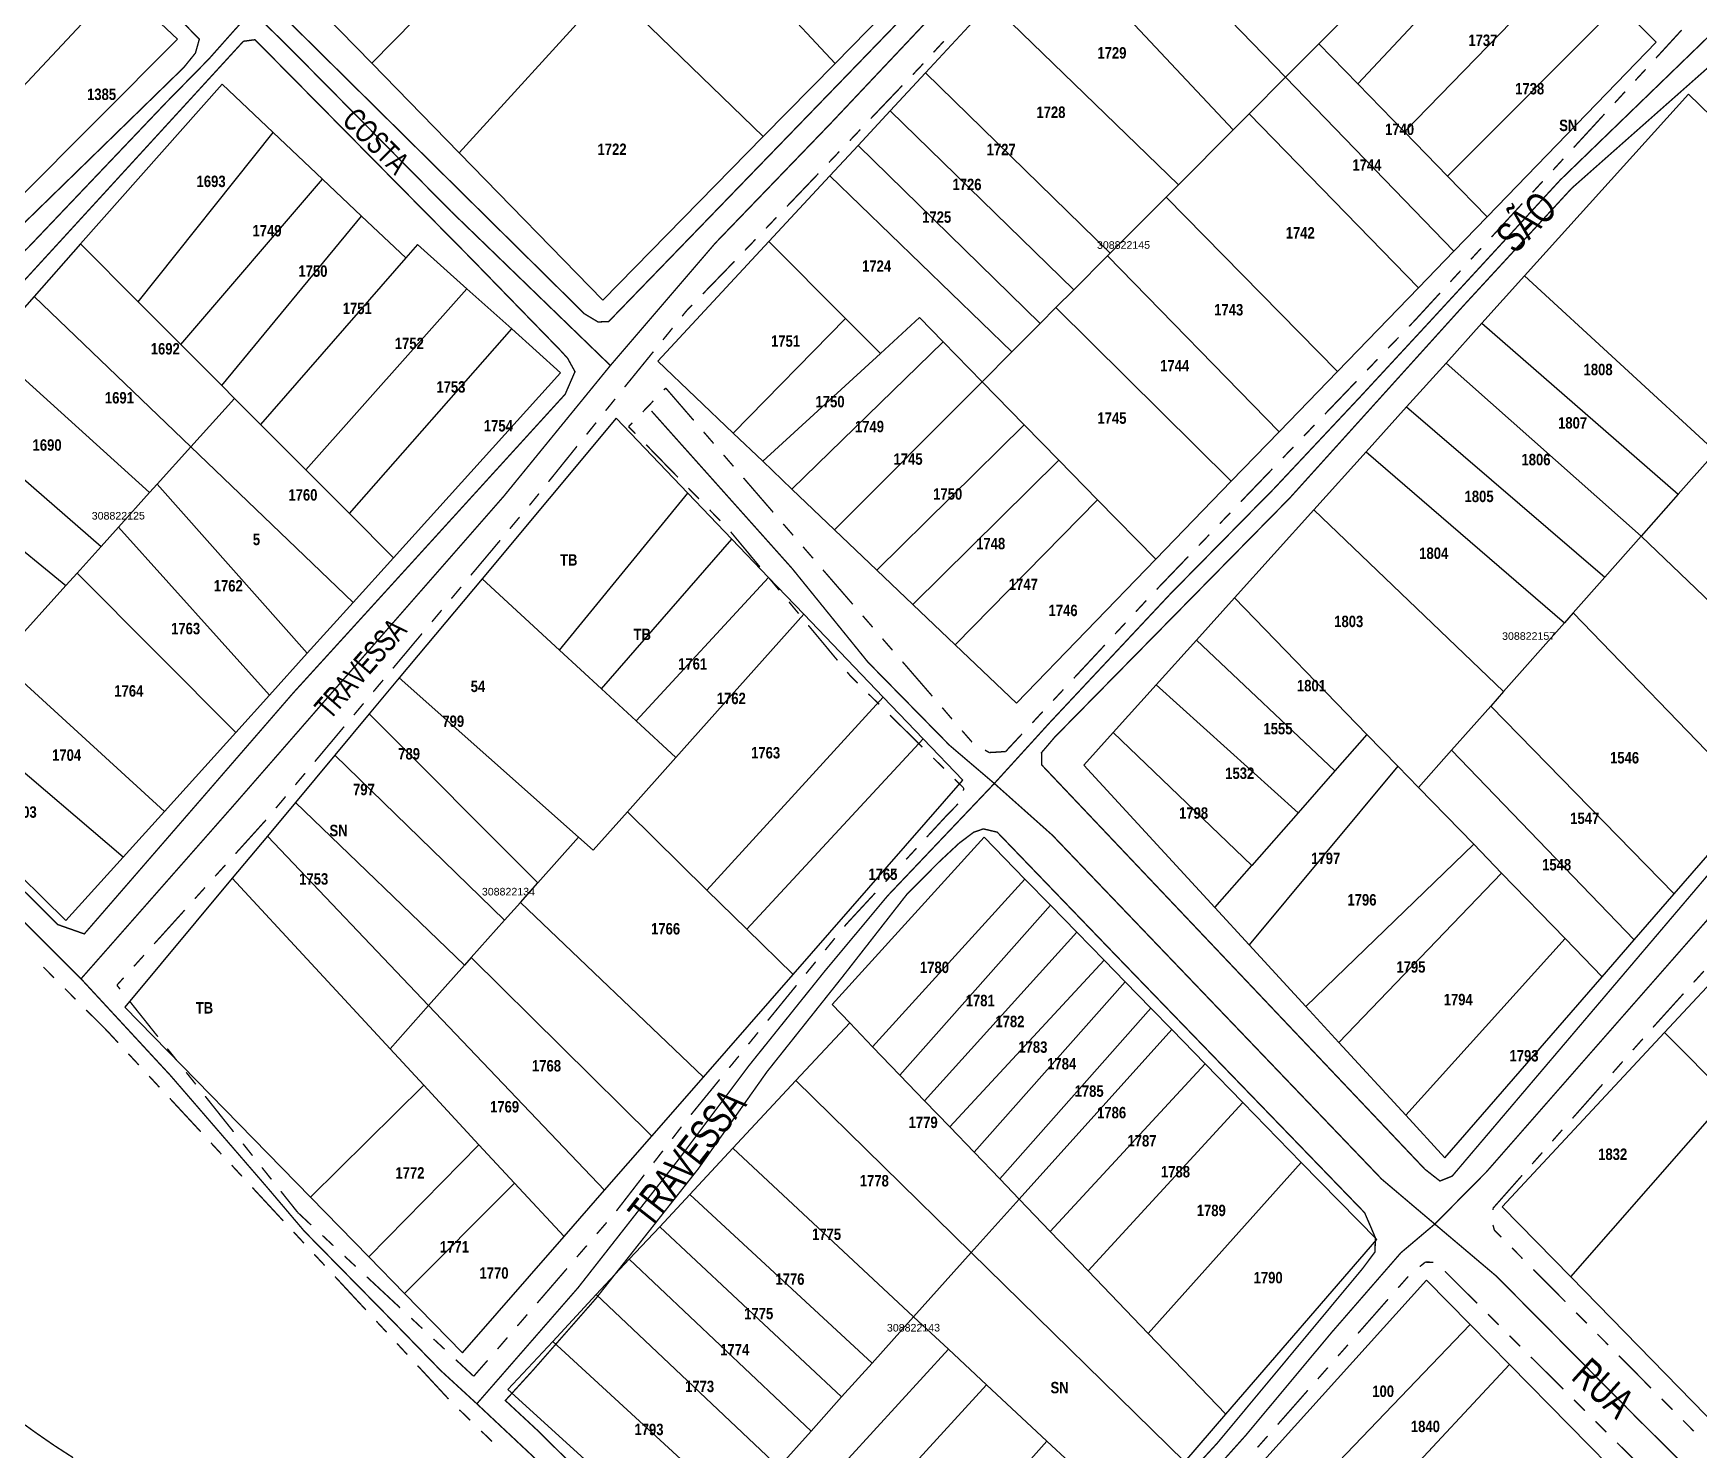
# Model space of a CAD drawing. Extents: x 204296 to 206006, y 4860262 to 4862155.
# Drawn here: x 204778.4 to 204997.6, y 4861374.4 to 4861560.9 of the extents above; entities that cross this region are included whole.
import ezdxf
from ezdxf.enums import TextEntityAlignment as Align

# ---------------------------------------------------------------- set-up
doc = ezdxf.new("R2010")
doc.units = 0
doc.header["$LTSCALE"] = 1.5
doc.header["$MEASUREMENT"] = 0
doc.linetypes.add('TRACO_25', pattern=[8, 3, -1, 1, -1, 1, -1])
for name, color, linetype in [('CD-MALHA-LOTES', 40, 'CONTINUOUS'), ('CD_TXT_QUADRA', 7, 'CONTINUOUS'), ('HD-CURSO-PERENE', 170, 'CONTINUOUS'), ('RU-QUADRAS', 6, 'CONTINUOUS'), ('SV-EIXO-RUA-N-PAV', 6, 'CONTINUOUS'), ('SV-RUA-NAO-PAV-S-GUIA-C-GUIA', 7, 'CONTINUOUS'), ('SV-TXT-RUA-N-PAV-S-GUIA-C-GUIA', 7, 'CONTINUOUS'), ('Th_NmrPot', 1, 'CONTINUOUS')]:
    doc.layers.add(name, color=color, linetype=linetype)
doc.styles.add('ARIAL', font='ARIAL.TTF')
doc.styles.add('MONOTXT', font='ARIAL.TTF', dxfattribs={"height": 0.2})
doc.styles.get("Standard").update_dxf_attribs({"font": 'swisscbo.ttf'})

msp = doc.modelspace()

# ---------------------------------------------------------------- linework, layer by layer
at = {"layer": 'CD-MALHA-LOTES', "linetype": 'Continuous'}
for p, q in [((204918.76, 4861580.4), (204943.25, 4861555.1)), ((204843.23, 4861577.58), (204822.93, 4861556.95)), ((204864.35, 4861577.95), (204883.93, 4861556.93)), ((204974.44, 4861577.4), (204952.75, 4861554.23)), ((204912.49, 4861573.64), (204936.34, 4861548.16)), ((204981.08, 4861570.74), (204958.9, 4861547.9)), ((204883.93, 4861556.93), (204894.77, 4861567.97)), ((204769.38, 4861545.75), (204789.65, 4861567.38)), ((204797.38, 4861560.11), (204789.65, 4861567.38)), ((204813.69, 4861566.42), (204822.93, 4861556.95)), ((204854.26, 4861566.89), (204834.44, 4861545.16)), ((204854.26, 4861566.89), (204874.48, 4861547.29)), ((204904.39, 4861564.9), (204895.85, 4861555.7)), ((204904.39, 4861564.9), (204929.14, 4861540.94)), ((204947.63, 4861559.49), (204951.68, 4861563.55)), ((204987.13, 4861564.67), (204964.58, 4861542.06)), ((204992.04, 4861559.73), (204987.13, 4861564.67)), ((204776.16, 4861538.83), (204797.38, 4861560.11)), ((204943.25, 4861555.1), (204947.63, 4861559.49)), ((204947.63, 4861559.49), (204952.75, 4861554.23)), ((204969.77, 4861536.72), (204992.04, 4861559.73)), ((204822.93, 4861556.95), (204834.44, 4861545.16)), ((204874.48, 4861547.29), (204883.93, 4861556.93)), ((204895.85, 4861555.7), (204891.18, 4861550.67)), ((204895.85, 4861555.7), (204920.17, 4861531.94)), ((204938.45, 4861550.28), (204943.25, 4861555.1)), ((204965.41, 4861532.21), (204943.25, 4861555.1)), ((204803.24, 4861554.21), (204784.6, 4861533.15)), ((204809.96, 4861547.85), (204803.24, 4861554.21)), ((204958.9, 4861547.9), (204952.75, 4861554.23)), ((204996.27, 4861552.89), (204974.71, 4861528.95)), ((205032.42, 4861517.69), (204996.27, 4861552.89)), ((204891.18, 4861550.67), (204886.97, 4861546.14)), ((204891.18, 4861550.67), (204915.36, 4861527.12)), ((204936.34, 4861548.16), (204938.45, 4861550.28)), ((204938.45, 4861550.28), (204960.75, 4861527.39)), ((204929.14, 4861540.94), (204936.34, 4861548.16)), ((204792.18, 4861525.55), (204809.96, 4861547.85)), ((204816.47, 4861541.68), (204809.96, 4861547.85)), ((204853.37, 4861525.77), (204874.48, 4861547.29)), ((204886.97, 4861546.14), (204883.24, 4861542.12)), ((204886.97, 4861546.14), (204910.93, 4861522.68)), ((204958.9, 4861547.9), (204964.58, 4861542.06)), ((204834.44, 4861545.16), (204853.37, 4861525.77)), ((204797.78, 4861519.92), (204816.47, 4861541.68)), ((204821.59, 4861536.83), (204816.47, 4861541.68)), ((204883.24, 4861542.12), (204875.21, 4861533.46)), ((204883.24, 4861542.12), (204907.22, 4861518.95)), ((204964.58, 4861542.06), (204969.77, 4861536.72)), ((204920.17, 4861531.94), (204927.51, 4861539.3)), ((204927.51, 4861539.3), (204929.14, 4861540.94)), ((204950.09, 4861516.37), (204927.51, 4861539.3)), ((204803.19, 4861514.5), (204821.59, 4861536.83)), ((204827.42, 4861531.31), (204821.59, 4861536.83)), ((204965.41, 4861532.21), (204969.77, 4861536.72)), ((204784.6, 4861533.15), (204778.49, 4861526.25)), ((204784.6, 4861533.15), (204792.18, 4861525.55)), ((204828.97, 4861533.08), (204827.42, 4861531.31)), ((204835.47, 4861527.26), (204828.97, 4861533.08)), ((204875.21, 4861533.46), (204860.59, 4861517.7)), ((204875.21, 4861533.46), (204885.29, 4861523.36)), ((204827.42, 4861531.31), (204808.29, 4861509.38)), ((204915.36, 4861527.12), (204919.82, 4861531.59)), ((204919.82, 4861531.59), (204920.17, 4861531.94)), ((204919.82, 4861531.59), (204942.38, 4861508.4)), ((204960.75, 4861527.39), (204965.41, 4861532.21)), ((204974.71, 4861528.95), (204969.09, 4861522.72)), ((204974.71, 4861528.95), (204999.89, 4861505.79)), ((204778.49, 4861526.25), (204772.56, 4861519.55)), ((204778.49, 4861526.25), (204799.12, 4861506.44)), ((204814.25, 4861503.4), (204835.47, 4861527.26)), ((204841.38, 4861521.96), (204835.47, 4861527.26)), ((204913.01, 4861524.77), (204915.36, 4861527.12)), ((204950.09, 4861516.37), (204960.75, 4861527.39)), ((204797.78, 4861519.92), (204792.18, 4861525.55)), ((204910.93, 4861522.68), (204913.01, 4861524.77)), ((204913.01, 4861524.77), (204936.09, 4861501.9)), ((204819.99, 4861497.65), (204841.38, 4861521.96)), ((204847.8, 4861516.2), (204841.38, 4861521.96)), ((204885.29, 4861523.36), (204870.5, 4861508.25)), ((204885.29, 4861523.36), (204889.9, 4861518.74)), ((204889.9, 4861518.74), (204895.05, 4861523.45)), ((204895.05, 4861523.45), (204898.15, 4861520.28)), ((204907.22, 4861518.95), (204910.93, 4861522.68)), ((204969.09, 4861522.72), (204964.37, 4861517.47)), ((204969.09, 4861522.72), (204994.94, 4861500.2)), ((204772.56, 4861519.55), (204793.69, 4861500.41)), ((204803.19, 4861514.5), (204797.78, 4861519.92)), ((204898.15, 4861520.28), (204878.25, 4861500.86)), ((204898.15, 4861520.28), (204903.29, 4861515.02)), ((204860.59, 4861517.7), (204870.5, 4861508.25)), ((204874.4, 4861504.54), (204889.9, 4861518.74)), ((204903.29, 4861515.02), (204907.22, 4861518.95)), ((204964.37, 4861517.47), (204959.16, 4861511.69)), ((204964.37, 4861517.47), (204990.05, 4861494.67)), ((204825.79, 4861491.83), (204847.8, 4861516.2)), ((204942.38, 4861508.4), (204950.09, 4861516.37)), ((204804.86, 4861512.82), (204803.19, 4861514.5)), ((204903.29, 4861515.02), (204883.85, 4861495.52)), ((204908.84, 4861509.34), (204903.29, 4861515.02)), ((204765.86, 4861511.97), (204787.29, 4861493.31)), ((204799.12, 4861506.44), (204804.86, 4861512.82)), ((204808.29, 4861509.38), (204804.86, 4861512.82)), ((204959.16, 4861511.69), (204953.85, 4861505.79)), ((204959.16, 4861511.69), (204985.28, 4861489.28)), ((204808.29, 4861509.38), (204814.25, 4861503.4)), ((204855.09, 4861510.22), (204837.45, 4861489.07)), ((204864.53, 4861500.36), (204855.09, 4861510.22)), ((204908.84, 4861509.34), (204889.44, 4861490.19)), ((204913.39, 4861504.69), (204908.84, 4861509.34)), ((204794.68, 4861501.51), (204799.12, 4861506.44)), ((204799.12, 4861506.44), (204820.47, 4861485.94)), ((204870.5, 4861508.25), (204874.4, 4861504.54)), ((204936.09, 4861501.9), (204942.38, 4861508.4)), ((204760.73, 4861506.18), (204782.65, 4861488.16)), ((204874.4, 4861504.54), (204878.25, 4861500.86)), ((204894.17, 4861485.67), (204913.39, 4861504.69)), ((204918.48, 4861499.47), (204913.39, 4861504.69)), ((204953.85, 4861505.79), (204946.96, 4861498.14)), ((204953.85, 4861505.79), (204979.97, 4861483.28)), ((204999.89, 4861505.79), (204994.94, 4861500.2)), ((204814.25, 4861503.4), (204819.99, 4861497.65)), ((204789.6, 4861495.87), (204793.69, 4861500.41)), ((204793.69, 4861500.41), (204794.68, 4861501.51)), ((204794.68, 4861501.51), (204814.43, 4861479.25)), ((204847.66, 4861479.66), (204864.53, 4861500.36)), ((204870.34, 4861494.29), (204864.53, 4861500.36)), ((204878.25, 4861500.86), (204883.85, 4861495.52)), ((204926.15, 4861491.63), (204936.09, 4861501.9)), ((204994.94, 4861500.2), (204990.05, 4861494.67)), ((204819.99, 4861497.65), (204825.79, 4861491.83)), ((204918.48, 4861499.47), (204899.75, 4861480.36)), ((204926.15, 4861491.63), (204918.48, 4861499.47)), ((204946.96, 4861498.14), (204936.53, 4861486.56)), ((204946.96, 4861498.14), (204971.94, 4861474.21)), ((204787.29, 4861493.31), (204789.6, 4861495.87)), ((204809.45, 4861473.73), (204789.6, 4861495.87)), ((204883.85, 4861495.52), (204889.44, 4861490.19)), ((204784.13, 4861489.8), (204787.29, 4861493.31)), ((204853.17, 4861474.58), (204870.34, 4861494.29)), ((204875.16, 4861489.25), (204870.34, 4861494.29)), ((204985.28, 4861489.28), (204990.05, 4861494.67)), ((204990.05, 4861494.67), (205014.74, 4861471.02)), ((204820.47, 4861485.94), (204825.79, 4861491.83)), ((204907.81, 4861472.67), (204926.15, 4861491.63)), ((204782.65, 4861488.16), (204784.13, 4861489.8)), ((204805.03, 4861468.84), (204784.13, 4861489.8)), ((204837.45, 4861489.07), (204826.56, 4861476.01)), ((204837.45, 4861489.07), (204847.66, 4861479.66)), ((204857.74, 4861470.37), (204875.16, 4861489.25)), ((204879.82, 4861484.39), (204875.16, 4861489.25)), ((204889.44, 4861490.19), (204894.17, 4861485.67)), ((204985.28, 4861489.28), (204981.12, 4861484.58)), ((204775.24, 4861479.93), (204782.65, 4861488.16)), ((204936.53, 4861486.56), (204931.52, 4861480.99)), ((204953.96, 4861468.58), (204936.53, 4861486.56)), ((204814.43, 4861479.25), (204820.47, 4861485.94)), ((204862.98, 4861465.53), (204879.82, 4861484.39)), ((204890.27, 4861473.47), (204879.82, 4861484.39)), ((204894.17, 4861485.67), (204899.75, 4861480.36)), ((204981.12, 4861484.58), (204979.97, 4861483.28)), ((204981.12, 4861484.58), (205005.01, 4861459.81)), ((204979.97, 4861483.28), (204971.94, 4861474.21)), ((204899.75, 4861480.36), (204907.81, 4861472.67)), ((204931.52, 4861480.99), (204926.21, 4861475.09)), ((204949.73, 4861463.76), (204931.52, 4861480.99)), ((204795.65, 4861458.44), (204773.82, 4861478.36)), ((204809.45, 4861473.73), (204814.43, 4861479.25)), ((204847.66, 4861479.66), (204853.17, 4861474.58)), ((204826.56, 4861476.01), (204822.6, 4861471.26)), ((204850.14, 4861455.03), (204826.56, 4861476.01)), ((204805.03, 4861468.84), (204809.45, 4861473.73)), ((204853.17, 4861474.58), (204857.74, 4861470.37)), ((204867.07, 4861448.08), (204890.27, 4861473.47)), ((204895.51, 4861468), (204890.27, 4861473.47)), ((204926.21, 4861475.09), (204920.56, 4861468.81)), ((204926.21, 4861475.09), (204944.89, 4861458.25)), ((204971.94, 4861474.21), (204970.26, 4861472.31)), ((204790.19, 4861452.39), (204767.72, 4861471.59)), ((204822.6, 4861471.26), (204818.08, 4861465.83)), ((204822.6, 4861471.26), (204844.78, 4861449.01)), ((204970.26, 4861472.31), (204965.1, 4861466.48)), ((204970.26, 4861472.31), (204994.4, 4861447.58)), ((204857.74, 4861470.37), (204862.98, 4861465.53)), ((204795.65, 4861458.44), (204805.03, 4861468.84)), ((204872.33, 4861442.91), (204895.51, 4861468)), ((204900.75, 4861462.53), (204895.51, 4861468)), ((204920.56, 4861468.81), (204916.7, 4861464.53)), ((204938.8, 4861451.31), (204920.56, 4861468.81)), ((204953.96, 4861468.58), (204949.73, 4861463.76)), ((204958.02, 4861464.4), (204953.96, 4861468.58)), ((204761.61, 4861464.8), (204782.65, 4861444.05)), ((204818.08, 4861465.83), (204812.89, 4861459.61)), ((204818.08, 4861465.83), (204840.42, 4861444.12)), ((204862.98, 4861465.53), (204856.59, 4861458.37)), ((204965.1, 4861466.48), (204960.76, 4861461.57)), ((204965.1, 4861466.48), (204989.15, 4861441.54)), ((204878.4, 4861436.95), (204900.75, 4861462.53)), ((204916.7, 4861464.53), (204933.94, 4861445.78)), ((204958.02, 4861464.4), (204938.46, 4861440.86)), ((204949.73, 4861463.76), (204944.89, 4861458.25)), ((204960.76, 4861461.57), (204958.02, 4861464.4)), ((204960.76, 4861461.57), (204968.01, 4861454.1)), ((204790.19, 4861452.39), (204795.65, 4861458.44)), ((204812.89, 4861459.61), (204809.19, 4861455.17)), ((204835.15, 4861438.2), (204812.89, 4861459.61)), ((204852.07, 4861453.31), (204856.59, 4861458.37)), ((204856.59, 4861458.37), (204867.07, 4861448.08)), ((204944.89, 4861458.25), (204938.8, 4861451.31)), ((204994.4, 4861447.58), (205005.01, 4861459.81)), ((204809.19, 4861455.17), (204804.56, 4861449.62)), ((204809.19, 4861455.17), (204830.42, 4861432.88)), ((204850.14, 4861455.03), (204844.78, 4861449.01)), ((204850.14, 4861455.03), (204852.07, 4861453.31)), ((204903.57, 4861455.02), (204883.54, 4861433)), ((204908.93, 4861449.53), (204903.57, 4861455.02)), ((204968.01, 4861454.1), (204945.91, 4861432.75)), ((204968.01, 4861454.1), (204971.68, 4861450.3)), ((204782.65, 4861444.05), (204790.19, 4861452.39)), ((204804.56, 4861449.62), (204790.42, 4861432.67)), ((204825.34, 4861427.17), (204804.56, 4861449.62)), ((204888.88, 4861427.45), (204908.93, 4861449.53)), ((204912.31, 4861446.07), (204908.93, 4861449.53)), ((204933.94, 4861445.78), (204938.8, 4861451.31)), ((204971.68, 4861450.3), (204950.27, 4861428.01)), ((204971.68, 4861450.3), (204980.05, 4861441.68)), ((205013.27, 4861450.93), (204993.14, 4861429.32)), ((204842.5, 4861446.45), (204844.78, 4861449.01)), ((204867.07, 4861448.08), (204872.33, 4861442.91)), ((204989.15, 4861441.54), (204994.4, 4861447.58)), ((204840.42, 4861444.12), (204842.5, 4861446.45)), ((204842.5, 4861446.45), (204866.59, 4861423.44)), ((204892.47, 4861423.71), (204912.31, 4861446.07)), ((204915.77, 4861442.51), (204912.31, 4861446.07)), ((204933.94, 4861445.78), (204938.46, 4861440.86)), ((204836.03, 4861439.19), (204840.42, 4861444.12)), ((204872.33, 4861442.91), (204878.4, 4861436.95)), ((204895.71, 4861420.34), (204915.77, 4861442.51)), ((204919.35, 4861438.85), (204915.77, 4861442.51)), ((204938.46, 4861440.86), (204945.91, 4861432.75)), ((204980.05, 4861441.68), (204959.08, 4861418.43)), ((204980.05, 4861441.68), (204984.91, 4861436.66)), ((204984.91, 4861436.66), (204989.15, 4861441.54)), ((204836.03, 4861439.19), (204835.15, 4861438.2)), ((204859.81, 4861415.68), (204836.03, 4861439.19)), ((204919.35, 4861438.85), (204899.02, 4861416.9)), ((204922.12, 4861436), (204919.35, 4861438.85)), ((204835.15, 4861438.2), (204830.42, 4861432.88)), ((204866.59, 4861423.44), (204878.4, 4861436.95)), ((204964.23, 4861412.83), (204984.91, 4861436.66)), ((204902.25, 4861413.54), (204922.12, 4861436)), ((204925.52, 4861432.52), (204922.12, 4861436)), ((204790.42, 4861432.67), (204814.87, 4861407.63)), ((204825.34, 4861427.17), (204830.42, 4861432.88)), ((204830.42, 4861432.88), (204853.58, 4861408.56)), ((204883.54, 4861433), (204885.86, 4861430.59)), ((204905.63, 4861410.03), (204925.52, 4861432.52)), ((204928.25, 4861429.72), (204925.52, 4861432.52)), ((204945.91, 4861432.75), (204950.27, 4861428.01)), ((204885.86, 4861430.59), (204878.77, 4861422.98)), ((204885.86, 4861430.59), (204888.88, 4861427.45)), ((204928.25, 4861429.72), (204908.18, 4861407.37)), ((204932.66, 4861425.19), (204928.25, 4861429.72)), ((204892.47, 4861423.71), (204888.88, 4861427.45)), ((204950.27, 4861428.01), (204959.08, 4861418.43)), ((204993.14, 4861429.32), (204971.78, 4861406.38)), ((204993.14, 4861429.32), (205001.55, 4861420.83)), ((204829.78, 4861422.38), (204825.34, 4861427.17)), ((204912.24, 4861403.13), (204932.66, 4861425.19)), ((204937.61, 4861420.12), (204932.66, 4861425.19)), ((204859.81, 4861415.68), (204866.59, 4861423.44)), ((204878.77, 4861422.98), (204870.47, 4861414.08)), ((204878.77, 4861422.98), (204901.87, 4861400.34)), ((204895.71, 4861420.34), (204892.47, 4861423.71)), ((204814.87, 4861407.63), (204829.78, 4861422.38)), ((204837.04, 4861414.54), (204829.78, 4861422.38)), ((204980.81, 4861397.14), (205001.55, 4861420.83)), ((204899.02, 4861416.9), (204895.71, 4861420.34)), ((204917.25, 4861397.93), (204937.61, 4861420.12)), ((204945.31, 4861412.21), (204937.61, 4861420.12)), ((204902.25, 4861413.54), (204899.02, 4861416.9)), ((204959.08, 4861418.43), (204964.23, 4861412.83)), ((204822.53, 4861399.78), (204837.04, 4861414.54)), ((204841.71, 4861409.5), (204837.04, 4861414.54)), ((204853.58, 4861408.56), (204859.81, 4861415.68)), ((204870.47, 4861414.08), (204864.81, 4861408)), ((204870.47, 4861414.08), (204894.27, 4861391.88)), ((204905.63, 4861410.03), (204902.25, 4861413.54)), ((204925.15, 4861389.7), (204945.31, 4861412.21)), ((204955.24, 4861402.04), (204945.31, 4861412.21)), ((204908.18, 4861407.37), (204905.63, 4861410.03)), ((204814.87, 4861407.63), (204822.53, 4861399.78)), ((204827.23, 4861394.97), (204841.71, 4861409.5)), ((204848.26, 4861402.46), (204841.71, 4861409.5)), ((204848.26, 4861402.46), (204853.58, 4861408.56)), ((204864.81, 4861408), (204860.84, 4861403.75)), ((204864.81, 4861408), (204888.8, 4861385.79)), ((204901.87, 4861400.34), (204908.18, 4861407.37)), ((204908.18, 4861407.37), (204912.24, 4861403.13)), ((204971.78, 4861406.38), (204980.81, 4861397.14)), ((204860.84, 4861403.75), (204856.84, 4861399.46)), ((204860.84, 4861403.75), (204884.79, 4861381.33)), ((204834.87, 4861387.14), (204848.26, 4861402.46)), ((204912.24, 4861403.13), (204917.25, 4861397.93)), ((204935.39, 4861379.05), (204955.24, 4861402.04)), ((204822.53, 4861399.78), (204827.23, 4861394.97)), ((204856.84, 4861399.46), (204852.5, 4861394.8)), ((204856.84, 4861399.46), (204880.77, 4861376.84)), ((204894.27, 4861391.88), (204901.87, 4861400.34)), ((204901.87, 4861400.34), (204929.99, 4861372.78)), ((204917.25, 4861397.93), (204925.15, 4861389.7)), ((204961.79, 4861396.71), (204940.4, 4861372.95)), ((204967.53, 4861390.87), (204961.79, 4861396.71)), ((204980.81, 4861397.14), (205002.13, 4861375.3)), ((204827.23, 4861394.97), (204834.87, 4861387.14)), ((204852.5, 4861394.8), (204846.77, 4861388.64)), ((204852.5, 4861394.8), (204876.51, 4861372.1)), ((204888.8, 4861385.79), (204894.27, 4861391.88)), ((204894.27, 4861391.88), (204898.85, 4861387.61)), ((204945.56, 4861367.94), (204967.53, 4861390.87)), ((204972.73, 4861385.59), (204967.53, 4861390.87)), ((204846.77, 4861388.64), (204840.85, 4861382.29)), ((204846.77, 4861388.64), (204871.21, 4861366.2)), ((204935.39, 4861379.05), (204925.15, 4861389.7)), ((204898.85, 4861387.61), (204869.91, 4861355.99)), ((204884.79, 4861381.33), (204888.8, 4861385.79)), ((204903.88, 4861382.92), (204898.85, 4861387.61)), ((204951.18, 4861362.49), (204972.73, 4861385.59)), ((204993.59, 4861364.39), (204972.73, 4861385.59)), ((204840.85, 4861382.29), (204865.57, 4861359.91)), ((204874.99, 4861351.39), (204903.88, 4861382.92)), ((204880.77, 4861376.84), (204884.79, 4861381.33)), ((204911.82, 4861375.51), (204903.88, 4861382.92)), ((204929.99, 4861372.78), (204935.39, 4861379.05)), ((204876.51, 4861372.1), (204880.77, 4861376.84)), ((204883.41, 4861343.77), (204911.82, 4861375.51)), ((204911.82, 4861375.51), (204917.86, 4861369.87))]:
    msp.add_line(p, q, dxfattribs=at)
at = {"layer": 'HD-CURSO-PERENE', "const_width": 0.18, "flags": 128}
msp.add_lwpolyline([(204783.62, 4861373.33), (204781.2, 4861374.89), (204778.74, 4861376.59), (204777.29, 4861377.64)], dxfattribs=at)
at = {"layer": 'RU-QUADRAS', "linetype": 'Continuous', "const_width": 0.01}
for points in [[(204764.91, 4861590.63), (204789.65, 4861567.38), (204797.38, 4861560.11), (204776.16, 4861538.83)], [(204894.77, 4861567.97), (204883.93, 4861556.93), (204874.48, 4861547.29), (204853.37, 4861525.77), (204834.44, 4861545.16), (204822.93, 4861556.95), (204813.69, 4861566.42)], [(204987.13, 4861564.67), (204992.04, 4861559.73), (204969.77, 4861536.72), (204965.41, 4861532.21), (204960.75, 4861527.39), (204950.09, 4861516.37), (204942.38, 4861508.4), (204936.09, 4861501.9), (204926.15, 4861491.63), (204907.81, 4861472.67), (204899.75, 4861480.36), (204894.17, 4861485.67), (204889.44, 4861490.19), (204883.85, 4861495.52), (204878.25, 4861500.86), (204874.4, 4861504.54), (204870.5, 4861508.25), (204860.59, 4861517.7), (204860.59, 4861517.7), (204875.21, 4861533.46), (204883.24, 4861542.12), (204886.97, 4861546.14), (204891.18, 4861550.67), (204895.85, 4861555.7), (204904.39, 4861564.9)], [(204772.56, 4861519.55), (204778.49, 4861526.25), (204784.6, 4861533.15), (204803.24, 4861554.21), (204809.96, 4861547.85), (204816.47, 4861541.68), (204821.59, 4861536.83), (204827.42, 4861531.31), (204828.97, 4861533.08), (204835.47, 4861527.26), (204841.38, 4861521.96), (204847.8, 4861516.2), (204825.79, 4861491.83), (204820.47, 4861485.94), (204814.43, 4861479.25), (204809.45, 4861473.73), (204805.03, 4861468.84), (204795.65, 4861458.44), (204790.19, 4861452.39), (204782.65, 4861444.05), (204761.61, 4861464.8)], [(205005.01, 4861459.81), (204994.4, 4861447.58), (204989.15, 4861441.54), (204984.91, 4861436.66), (204964.23, 4861412.83), (204959.08, 4861418.43), (204950.27, 4861428.01), (204945.91, 4861432.75), (204938.46, 4861440.86), (204933.94, 4861445.78), (204916.7, 4861464.53), (204916.7, 4861464.53), (204920.56, 4861468.81), (204926.21, 4861475.09), (204931.52, 4861480.99), (204936.53, 4861486.56), (204946.96, 4861498.14), (204953.85, 4861505.79), (204959.16, 4861511.69), (204964.37, 4861517.47), (204969.09, 4861522.72), (204974.71, 4861528.95), (204996.27, 4861552.89), (205032.42, 4861517.69)], [(204865.57, 4861359.91), (204840.85, 4861382.29), (204840.85, 4861382.29), (204846.77, 4861388.64), (204852.5, 4861394.8), (204856.84, 4861399.46), (204860.84, 4861403.75), (204864.81, 4861408), (204870.47, 4861414.08), (204878.77, 4861422.98), (204885.86, 4861430.59), (204883.54, 4861433), (204903.57, 4861455.02), (204908.93, 4861449.53), (204912.31, 4861446.07), (204915.77, 4861442.51), (204919.35, 4861438.85), (204922.12, 4861436), (204925.52, 4861432.52), (204928.25, 4861429.72), (204932.66, 4861425.19), (204937.61, 4861420.12), (204945.31, 4861412.21), (204955.24, 4861402.04), (204935.39, 4861379.05), (204929.99, 4861372.78)]]:
    msp.add_lwpolyline(points, dxfattribs=at)
for points in [[(204790.42, 4861432.67), (204804.56, 4861449.62), (204809.19, 4861455.17), (204812.89, 4861459.61), (204818.08, 4861465.83), (204822.6, 4861471.26), (204826.56, 4861476.01), (204837.45, 4861489.07), (204855.09, 4861510.22), (204864.53, 4861500.36), (204870.34, 4861494.29), (204875.16, 4861489.25), (204879.82, 4861484.39), (204890.27, 4861473.47), (204895.51, 4861468), (204900.75, 4861462.53), (204878.4, 4861436.95), (204866.59, 4861423.44), (204859.81, 4861415.68), (204853.58, 4861408.56), (204848.26, 4861402.46), (204834.87, 4861387.14), (204827.23, 4861394.97), (204822.53, 4861399.78), (204814.87, 4861407.63), (204790.42, 4861432.67)], [(204971.78, 4861406.38), (204993.14, 4861429.32), (205013.27, 4861450.93), (205021.78, 4861442.28), (205044.14, 4861419.53), (205056.07, 4861407.4), (205035.96, 4861386.06), (205033.11, 4861383.03), (205030.35, 4861380.16), (205025.95, 4861375.89), (205021.63, 4861371.69), (205013.43, 4861363.73), (205002.13, 4861375.3), (204980.81, 4861397.14), (204971.78, 4861406.38)], [(204898.29, 4861326.17), (204911.3, 4861340.62), (204920.9, 4861351.28), (204924.82, 4861355.64), (204932.05, 4861363.67), (204935.95, 4861368), (204940.4, 4861372.95), (204961.79, 4861396.71), (204967.53, 4861390.87), (204972.73, 4861385.59), (204993.59, 4861364.39), (204998.01, 4861359.89), (205005.6, 4861352.18), (204985.74, 4861328.97), (204980.31, 4861322.62), (204974.78, 4861316.17), (204971.72, 4861312.59), (204966.48, 4861306.47), (204958.58, 4861297.24), (204951.29, 4861288.72), (204944.73, 4861281.05), (204926.13, 4861299.13), (204919.23, 4861305.83), (204898.29, 4861326.17)]]:
    msp.add_lwpolyline(points, close=True, dxfattribs=at)
at = {"layer": 'SV-EIXO-RUA-N-PAV', "const_width": 0.18, "flags": 128}
for points in [[(204735.98, 4861488.86), (204752.21, 4861507.51), (204777.81, 4861532.8), (204795.79, 4861551.7), (204801.48, 4861557.5), (204804.79, 4861561.23), (204807.16, 4861563.84), (204811.48, 4861568.97), (204830.22, 4861589.94), (204850.64, 4861613.1), (204867.09, 4861629.86), (204885.07, 4861648.6), (204899.7, 4861664.45)], [(204947.99, 4861616.65), (204938.42, 4861607.29), (204927.28, 4861595.43), (204912.74, 4861579.81), (204898.94, 4861565.56), (204883.46, 4861549.14), (204868.16, 4861533.26), (204854.35, 4861517.15), (204840.28, 4861499.89), (204816.81, 4861473.07), (204804.84, 4861459.33), (204784.66, 4861436.39)], [(204854.35, 4861517.15), (204833.4, 4861537.42), (204812.38, 4861558.69), (204807.16, 4861563.84)], [(204836.77, 4861380.43), (204850.1, 4861395.72), (204863.36, 4861412.64), (204872.54, 4861424.89), (204882.69, 4861437.54), (204890.87, 4861447.34), (204904.9, 4861462.11), (204912.19, 4861470.12), (204928.08, 4861487.08), (204941.69, 4861500.9), (204953.17, 4861513.13), (204962.4, 4861523.11), (204979.41, 4861541.58), (205001.25, 4861562.71)], [(204859.76, 4861511.16), (204878.27, 4861490.43), (204888.26, 4861478.09), (204899, 4861467.14), (204904.9, 4861462.11), (204912.54, 4861455.3), (204955.91, 4861410), (204962.89, 4861404.09), (204970.99, 4861397.24), (204989.51, 4861378.55), (205002.55, 4861365.58), (205014.18, 4861354.64)], [(204892.59, 4861325.86), (204908.67, 4861343.97), (204924.78, 4861361.52), (204938, 4861376.27), (204949.32, 4861389.84), (204958.43, 4861400.32), (204962.89, 4861404.09), (204969.69, 4861410.97), (204983.31, 4861426.52), (205001.02, 4861446.71), (205010.73, 4861458.17), (205021.25, 4861470.85), (205029.62, 4861480.48), (205043.61, 4861495.69), (205055.56, 4861508.65)], [(205005.33, 4861221.78), (204997.32, 4861228.5), (204995.42, 4861226.31), (204990.6, 4861230.77), (204980.79, 4861240.78), (204963.08, 4861256.91), (204945.27, 4861274.01), (204932.74, 4861286.19), (204918.47, 4861300.46), (204902.29, 4861316.46), (204892.59, 4861325.86), (204883.13, 4861335.53), (204868.73, 4861349.53), (204859.3, 4861358.87), (204851.88, 4861366.25), (204836.77, 4861380.43), (204832.06, 4861384.76), (204825.13, 4861391.88), (204814.05, 4861403.16), (204809.1, 4861409), (204796.44, 4861423.65), (204784.66, 4861436.39), (204768.12, 4861452.93)]]:
    msp.add_lwpolyline(points, dxfattribs=at)
at = {"layer": 'SV-RUA-NAO-PAV-S-GUIA-C-GUIA', "linetype": 'TRACO_25', "const_width": 0.18, "flags": 128}
for points in [[(204900.94, 4861658.86), (204899.37, 4861659.18), (204897.24, 4861658.13), (204868.99, 4861628.75), (204850.95, 4861610), (204810.31, 4861564.89), (204810.51, 4861563.91), (204850.93, 4861523.96), (204852.73, 4861522.88), (204854.13, 4861522.94), (204896.5, 4861566.75), (204943.98, 4861615.83)], [(204992, 4861557.62), (204995.38, 4861561.31)], [(204898.25, 4861559.85), (204896.89, 4861558.38)], [(204895.54, 4861556.91), (204895.25, 4861556.59)], [(205050.76, 4861508.29), (205006.2, 4861458.72), (204965.18, 4861410.41), (204963.57, 4861409.76), (204961.58, 4861411.32), (204911.15, 4861464.54), (204911.11, 4861466.17), (204912.87, 4861468.23), (204943.8, 4861499.7), (204966.65, 4861525.01), (204980.91, 4861540.48), (205000.99, 4861558.26)], [(204895.25, 4861556.59), (204894.17, 4861555.45)], [(204989.29, 4861554.68), (204990.65, 4861556.15)], [(204892.78, 4861554.01), (204888.64, 4861549.67)], [(204986.59, 4861551.73), (204987.94, 4861553.21)], [(204981.17, 4861545.84), (204985.23, 4861550.26)], [(204887.26, 4861548.22), (204885.88, 4861546.77)], [(204884.5, 4861545.33), (204883.12, 4861543.88)], [(204978.47, 4861542.9), (204979.82, 4861544.37)], [(204881.74, 4861542.43), (204877.59, 4861538.09)], [(204975.76, 4861539.95), (204977.11, 4861541.42)], [(204970.35, 4861534.06), (204974.41, 4861538.48)], [(204876.21, 4861536.65), (204874.83, 4861535.2)], [(204873.45, 4861533.75), (204872.07, 4861532.31)], [(204967.64, 4861531.12), (204968.99, 4861532.59)], [(204870.68, 4861530.86), (204866.51, 4861526.56)], [(204964.94, 4861528.17), (204966.29, 4861529.64)], [(204960.31, 4861523.14), (204963.58, 4861526.7)], [(204864.39, 4861524.37), (204863.79, 4861523.63)], [(204864.42, 4861524.4), (204864.39, 4861524.37)], [(204865.12, 4861525.12), (204864.42, 4861524.4)], [(204862.53, 4861522.08), (204861.27, 4861520.52)], [(204959.5, 4861522.3), (204960.2, 4861523.02)], [(204960.2, 4861523.02), (204960.31, 4861523.14)], [(204956.73, 4861519.41), (204958.12, 4861520.85)], [(204860.01, 4861518.97), (204856.86, 4861515.09)], [(204953.97, 4861516.52), (204955.35, 4861517.97)], [(204856.86, 4861515.09), (204856.53, 4861514.69)], [(204948.43, 4861510.75), (204952.58, 4861515.08)], [(204856.53, 4861514.69), (204856.23, 4861514.31)], [(204861.39, 4861513.93), (204861.63, 4861514.19)], [(204861.63, 4861514.19), (204865.33, 4861509.91)], [(204854.98, 4861512.75), (204853.72, 4861511.19)], [(204858.62, 4861511.04), (204860.01, 4861512.49)], [(204852.47, 4861509.63), (204851.22, 4861508.07)], [(204856.75, 4861509.09), (204857.24, 4861509.6)], [(204856.96, 4861508.88), (204856.75, 4861509.09)], [(204857.65, 4861508.16), (204856.96, 4861508.88)], [(204866.63, 4861508.4), (204867.94, 4861506.89)], [(204945.66, 4861507.86), (204947.04, 4861509.31)], [(204849.96, 4861506.52), (204846.2, 4861501.84)], [(204863.24, 4861502.43), (204859.05, 4861506.73)], [(204942.89, 4861504.98), (204944.27, 4861506.42)], [(204869.25, 4861505.38), (204870.56, 4861503.86)], [(204871.87, 4861502.35), (204875.79, 4861497.81)], [(204937.35, 4861499.21), (204941.5, 4861503.53)], [(204844.95, 4861500.28), (204844.32, 4861499.5)], [(204866.03, 4861499.56), (204864.63, 4861501)], [(204844.02, 4861499.13), (204843.69, 4861498.73)], [(204844.32, 4861499.5), (204844.02, 4861499.13)], [(204868.82, 4861496.7), (204867.42, 4861498.13)], [(204934.58, 4861496.32), (204935.97, 4861497.76)], [(204842.4, 4861497.2), (204841.12, 4861495.66)], [(204874.03, 4861490.63), (204870.19, 4861495.25)], [(204877.1, 4861496.3), (204878.41, 4861494.79)], [(204839.84, 4861494.13), (204835.98, 4861489.53)], [(204879.72, 4861493.27), (204881.03, 4861491.76)], [(204931.81, 4861493.43), (204933.2, 4861494.88)], [(204926.27, 4861487.66), (204930.43, 4861491.99)], [(204876.58, 4861487.55), (204875.3, 4861489.09)], [(204882.33, 4861490.25), (204886.26, 4861485.71)], [(204834.7, 4861487.99), (204833.42, 4861486.46)], [(204832.13, 4861484.93), (204830.85, 4861483.39)], [(204879.14, 4861484.48), (204877.86, 4861486.02)], [(204923.54, 4861484.74), (204924.9, 4861486.2)], [(204884.25, 4861478.32), (204880.41, 4861482.94)], [(204887.57, 4861484.2), (204888.88, 4861482.69)], [(204920.81, 4861481.81), (204922.18, 4861483.28)], [(204829.56, 4861481.86), (204825.71, 4861477.26)], [(204890.18, 4861481.17), (204891.49, 4861479.66)], [(204915.36, 4861475.96), (204919.45, 4861480.35)], [(204892.8, 4861478.15), (204896.73, 4861473.61)], [(204824.43, 4861475.73), (204823.14, 4861474.19)], [(204885.98, 4861476.23), (204885.53, 4861476.78)], [(204886.19, 4861476.03), (204885.98, 4861476.23)], [(204886.9, 4861475.33), (204886.19, 4861476.03)], [(204889.74, 4861472.52), (204888.32, 4861473.92)], [(204912.64, 4861473.03), (204914, 4861474.49)], [(204821.86, 4861472.66), (204820.58, 4861471.13)], [(204898.04, 4861472.1), (204899.34, 4861470.58)], [(204909.91, 4861470.1), (204911.27, 4861471.57)], [(204819.29, 4861469.59), (204815.44, 4861464.99)], [(204895.43, 4861466.89), (204891.16, 4861471.11)], [(204900.65, 4861469.07), (204901.96, 4861467.56)], [(204906.39, 4861466.32), (204908.55, 4861468.64)], [(204898.27, 4861464.08), (204896.85, 4861465.48)], [(204903.66, 4861466.51), (204904.23, 4861466.18)], [(204904.23, 4861466.18), (204905.56, 4861466.26)], [(204905.56, 4861466.26), (204906.39, 4861466.32)], [(204814.16, 4861463.46), (204812.87, 4861461.93)], [(204900.86, 4861461.52), (204899.69, 4861462.67)], [(204811.59, 4861460.39), (204810.31, 4861458.86)], [(204900.83, 4861461.16), (204900.86, 4861461.52)], [(204898.66, 4861457.93), (204900.12, 4861459.42)], [(204809.01, 4861457.31), (204805, 4861452.87)], [(204809.02, 4861457.32), (204809.01, 4861457.31)], [(204896, 4861455.05), (204898.04, 4861457.26)], [(204898.04, 4861457.26), (204898.66, 4861457.93)], [(204893.29, 4861452.11), (204894.65, 4861453.58)], [(204803.66, 4861451.38), (204802.32, 4861449.9)], [(204890.58, 4861449.17), (204891.93, 4861450.64)], [(204800.98, 4861448.41), (204799.64, 4861446.93)], [(204885.38, 4861443.55), (204889.22, 4861447.7)], [(204798.31, 4861445.44), (204794.29, 4861440.99)], [(204885.17, 4861443.28), (204885.38, 4861443.55)], [(204882.64, 4861440.18), (204883.9, 4861441.73)], [(204792.95, 4861439.5), (204791.61, 4861438.02)], [(204880.11, 4861437.08), (204881.38, 4861438.63)], [(204779.7, 4861437.94), (204781.11, 4861436.52)], [(204790.27, 4861436.53), (204789.6, 4861435.79)], [(204996.97, 4861435.92), (204998.32, 4861437.41)], [(204782.53, 4861435.11), (204783.94, 4861433.69)], [(204789.6, 4861435.79), (204789.38, 4861435.55)], [(204789.38, 4861435.55), (204789.8, 4861435.02)], [(204875.06, 4861430.88), (204878.85, 4861435.53)], [(204991.61, 4861429.99), (204995.63, 4861434.44)], [(204785.35, 4861432.28), (204787.48, 4861430.16)], [(204791.04, 4861433.46), (204794.78, 4861428.76)], [(204787.48, 4861430.16), (204788.05, 4861429.58)], [(204788.05, 4861429.58), (204789.54, 4861427.98)], [(204872.53, 4861427.78), (204873.79, 4861429.33)], [(204988.96, 4861427), (204990.28, 4861428.49)], [(204790.9, 4861426.51), (204792.26, 4861425.05)], [(204796.02, 4861427.2), (204797.27, 4861425.63)], [(204870, 4861424.68), (204871.27, 4861426.23)], [(204986.31, 4861424), (204987.63, 4861425.5)], [(204793.62, 4861423.58), (204794.98, 4861422.11)], [(204798.51, 4861424.07), (204799.76, 4861422.5)], [(204864.95, 4861418.48), (204868.74, 4861423.13)], [(204801, 4861420.94), (204804.74, 4861416.24)], [(204981.01, 4861418.01), (204984.98, 4861422.5)], [(204796.34, 4861420.65), (204800.42, 4861416.25)], [(204862.49, 4861415.32), (204863.71, 4861416.91)], [(204978.36, 4861415.01), (204979.68, 4861416.51)], [(204801.77, 4861414.78), (204803.13, 4861413.31)], [(204805.98, 4861414.68), (204807.23, 4861413.11)], [(204860.04, 4861412.16), (204861.26, 4861413.74)], [(204975.71, 4861412.01), (204977.04, 4861413.51)], [(204804.49, 4861411.85), (204805.85, 4861410.38)], [(204808.47, 4861411.55), (204809.72, 4861409.98)], [(204855.15, 4861405.83), (204858.82, 4861410.58)], [(204970.56, 4861406.18), (204974.39, 4861410.51)], [(204807.21, 4861408.91), (204811.29, 4861404.51)], [(204810.96, 4861408.42), (204812.83, 4861406.07)], [(204812.83, 4861406.07), (204813.2, 4861405.61)], [(204813.2, 4861405.61), (204814.96, 4861403.96)], [(204970.54, 4861405.96), (204970.56, 4861406.18)], [(204852.55, 4861402.79), (204853.86, 4861404.3)], [(204970.72, 4861403.31), (204970.55, 4861403.98)], [(204970.93, 4861403.09), (204970.72, 4861403.31)], [(204812.65, 4861403.05), (204814.01, 4861401.58)], [(204816.43, 4861402.6), (204817.89, 4861401.24)], [(204849.94, 4861399.76), (204851.25, 4861401.27)], [(204971.64, 4861402.38), (204970.93, 4861403.09)], [(204974.45, 4861399.54), (204973.05, 4861400.96)], [(204815.37, 4861400.11), (204816.73, 4861398.65)], [(204819.35, 4861399.87), (204820.82, 4861398.51)], [(204961.64, 4861399.08), (204960.92, 4861398.49)], [(204961.71, 4861399.08), (204961.64, 4861399.08)], [(204962.71, 4861399.07), (204961.71, 4861399.08)], [(204818.09, 4861397.18), (204822.17, 4861392.78)], [(204822.28, 4861397.15), (204826.67, 4861393.06)], [(204844.72, 4861393.7), (204848.64, 4861398.24)], [(204959.39, 4861397.2), (204958.07, 4861395.7)], [(204968.47, 4861393.64), (204964.22, 4861397.88)], [(204980.09, 4861393.86), (204975.86, 4861398.12)], [(204842.1, 4861390.67), (204843.41, 4861392.19)], [(204956.74, 4861394.2), (204952.78, 4861389.7)], [(204971.3, 4861390.82), (204969.88, 4861392.23)], [(204982.9, 4861391.02), (204981.5, 4861392.44)], [(204823.53, 4861391.31), (204824.89, 4861389.85)], [(204828.14, 4861391.7), (204829.6, 4861390.33)], [(204826.25, 4861388.38), (204827.61, 4861386.91)], [(204831.06, 4861388.97), (204832.53, 4861387.61)], [(204839.62, 4861387.79), (204840.8, 4861389.16)], [(204951.46, 4861388.2), (204950.13, 4861386.7)], [(204974.14, 4861388), (204972.72, 4861389.41)], [(204985.72, 4861388.18), (204984.31, 4861389.6)], [(204833.99, 4861386.24), (204836.19, 4861384.2)], [(204836.35, 4861384.05), (204838.18, 4861386.14)], [(204839.49, 4861387.64), (204839.62, 4861387.79)], [(204979.81, 4861382.35), (204975.55, 4861386.59)], [(204991.35, 4861382.5), (204987.13, 4861386.76)], [(204828.97, 4861385.45), (204833.05, 4861381.05)], [(204836.19, 4861384.2), (204836.35, 4861384.05)], [(204948.81, 4861385.2), (204947.49, 4861383.7)], [(204946.17, 4861382.2), (204942.2, 4861377.69)], [(204834.47, 4861379.64), (204835.9, 4861378.25)], [(204982.64, 4861379.53), (204981.22, 4861380.94)], [(204994.17, 4861379.66), (204992.76, 4861381.08)], [(204837.34, 4861376.85), (204838.78, 4861375.46)], [(204985.47, 4861376.71), (204984.06, 4861378.12)], [(204996.99, 4861376.82), (204995.58, 4861378.24)], [(204940.88, 4861376.19), (204939.56, 4861374.69)], [(204991.14, 4861371.06), (204986.89, 4861375.3)]]:
    msp.add_lwpolyline(points, dxfattribs=at)
for points in [[(204734.1, 4861491.89), (204745.32, 4861504.87), (204798.19, 4861556.4), (204799.72, 4861558.29), (204800.23, 4861560.11), (204778.8, 4861582.16), (204752.09, 4861609.67), (204747.4, 4861615.28), (204736.51, 4861604.12), (204739.37, 4861600.99), (204723.19, 4861583.62), (204695.46, 4861551.74), (204682.94, 4861537.96), (204688.33, 4861531.09)], [(204785.09, 4861442.3), (204812.62, 4861474.06), (204848.4, 4861513.37), (204849.69, 4861516.34), (204848.72, 4861518.1), (204847.78, 4861519.13), (204836.02, 4861531.23), (204807.56, 4861560.05), (204806.03, 4861559.84), (204758.44, 4861507.88), (204738.33, 4861486.46), (204781.62, 4861443.52)], [(204892.75, 4861329.47), (204905.8, 4861344.39), (204934.23, 4861375.22), (204953.41, 4861398.27), (204955.02, 4861400.43), (204955.06, 4861402.31), (204954.39, 4861403.88), (204953.65, 4861405.59), (204920.8, 4861439.58), (204905.28, 4861455.7), (204903.46, 4861456.13), (204902.18, 4861455.69), (204900.27, 4861454.25), (204897.53, 4861451.69), (204893.36, 4861447.48), (204884.89, 4861436.63), (204874.97, 4861424.15), (204865.93, 4861411.38), (204852.45, 4861394.3), (204844.18, 4861384.87), (204840.52, 4861380.86), (204844.77, 4861376.91)]]:
    msp.add_lwpolyline(points, close=True, dxfattribs=at)

# ---------------------------------------------------------------- texts
at = {"layer": 'CD_TXT_QUADRA', "linetype": 'Continuous', "style": 'MONOTXT'}
for s, p in [('308822145', (204918.41, 4861532.51)), ('308822125', (204786.07, 4861496.86)), ('308822157', (204971.75, 4861481.02)), ('308822134', (204837.43, 4861447.36)), ('308822143', (204890.76, 4861389.94))]:
    msp.add_text(s, height=1, rotation=0.1, dxfattribs=at).set_placement(p)
at = {"layer": 'SV-TXT-RUA-N-PAV-S-GUIA-C-GUIA', "style": 'ARIAL', "width": 0.7}
for s, height, rotation, p in [('COSTA', 3, 315, (204818.87, 4861549.24)), ('SÃO', 4, 45, (204973.43, 4861531.74)), ('TRAVESSA', 3, 49, (204817.44, 4861470.37)), ('TRAVESSA', 4, 52, (204859.58, 4861403.4)), ('RUA', 4, 318, (204980.69, 4861383.77))]:
    msp.add_text(s, height=height, rotation=rotation, dxfattribs=at).set_placement(p)
at = {"layer": 'Th_NmrPot', "color": 1}
for s, p in [('1729', (204918.47, 4861558.32)), ('1737', (204967.31, 4861559.98)), ('1385', (204785.45, 4861552.86)), ('1738', (204973.47, 4861553.6)), ('1728', (204910.44, 4861550.5)), ('1740', (204956.34, 4861548.25)), ('SN', (204979.27, 4861548.77)), ('1722', (204852.66, 4861545.62)), ('1727', (204903.89, 4861545.59)), ('1744', (204952.04, 4861543.55)), ('1693', (204799.87, 4861541.4)), ('1726', (204899.39, 4861540.99)), ('1725', (204895.4, 4861536.69)), ('1749', (204807.24, 4861534.9)), ('1742', (204943.26, 4861534.62)), ('1724', (204887.49, 4861530.24)), ('1750', (204813.28, 4861529.58)), ('1751', (204819.11, 4861524.67)), ('1743', (204933.85, 4861524.49)), ('1692', (204793.84, 4861519.35)), ('1752', (204825.97, 4861520.06)), ('1751', (204875.5, 4861520.37)), ('1744', (204926.73, 4861517.12)), ('1808', (204982.48, 4861516.62)), ('1753', (204831.44, 4861514.33)), ('1691', (204787.8, 4861512.9)), ('1750', (204881.36, 4861512.39)), ('1745', (204918.47, 4861510.22)), ('1754', (204837.69, 4861509.21)), ('1749', (204886.55, 4861509.11)), ('1807', (204979.12, 4861509.59)), ('1690', (204778.28, 4861506.68)), ('1745', (204891.63, 4861504.83)), ('1806', (204974.3, 4861504.76)), ('1760', (204811.96, 4861500.11)), ('1750', (204896.85, 4861500.23)), ('1805', (204966.81, 4861499.91)), ('5', (204807.28, 4861494.24)), ('1748', (204902.51, 4861493.7)), ('1804', (204960.84, 4861492.43)), ('TB', (204847.72, 4861491.55)), ('1762', (204802.13, 4861488.14)), ('1747', (204906.81, 4861488.33)), ('1746', (204912.04, 4861484.9)), ('1763', (204796.52, 4861482.51)), ('TB', (204857.4, 4861481.74)), ('1803', (204949.65, 4861483.45)), ('1761', (204863.27, 4861477.86)), ('54', (204835.96, 4861474.9)), ('1801', (204944.74, 4861474.99)), ('1764', (204789.04, 4861474.3)), ('1762', (204868.36, 4861473.31)), ('799', (204832.23, 4861470.31)), ('1555', (204940.33, 4861469.33)), ('1763', (204872.88, 4861466.16)), ('1704', (204780.85, 4861465.85)), ('789', (204826.42, 4861466.02)), ('1546', (204985.96, 4861465.5)), ('1532', (204935.3, 4861463.46)), ('797', (204820.47, 4861461.32)), ('1703', (204775, 4861458.35)), ('1798', (204929.22, 4861458.22)), ('1547', (204980.72, 4861457.53)), ('SN', (204817.37, 4861455.92)), ('1797', (204946.62, 4861452.25)), ('1548', (204977.02, 4861451.41)), ('1753', (204813.38, 4861449.54)), ('1765', (204888.32, 4861450.16)), ('1796', (204951.39, 4861446.79)), ('1766', (204859.71, 4861442.98)), ('1780', (204895.11, 4861437.9)), ('1795', (204957.83, 4861437.95)), ('1781', (204901.13, 4861433.53)), ('1794', (204964.06, 4861433.66)), ('TB', (204799.76, 4861432.57)), ('1782', (204905.04, 4861430.77)), ('1783', (204908.06, 4861427.4)), ('1768', (204844.03, 4861424.94)), ('1784', (204911.86, 4861425.21)), ('1793', (204972.73, 4861426.26)), ('1785', (204915.47, 4861421.6)), ('1769', (204838.51, 4861419.54)), ('1786', (204918.43, 4861418.77)), ('1779', (204893.62, 4861417.49)), ('1787', (204922.43, 4861415.06)), ('1832', (204984.4, 4861413.29)), ('1772', (204826.05, 4861410.83)), ('1778', (204887.19, 4861409.8)), ('1788', (204926.84, 4861410.99)), ('1789', (204931.55, 4861405.89)), ('1775', (204880.9, 4861402.76)), ('1771', (204831.91, 4861401.1)), ('1770', (204837.12, 4861397.65)), ('1776', (204876.08, 4861396.85)), ('1790', (204939.04, 4861397.04)), ('1775', (204871.97, 4861392.31)), ('1774', (204868.81, 4861387.55)), ('1773', (204864.18, 4861382.72)), ('SN', (204912.3, 4861382.56)), ('100', (204954.66, 4861382.08)), ('1793', (204857.52, 4861377.05)), ('1840', (204959.74, 4861377.45))]:
    msp.add_text(s, height=1.5, dxfattribs=at).set_placement(p, align=Align.MIDDLE_LEFT)

doc.saveas('drawing.dxf')
